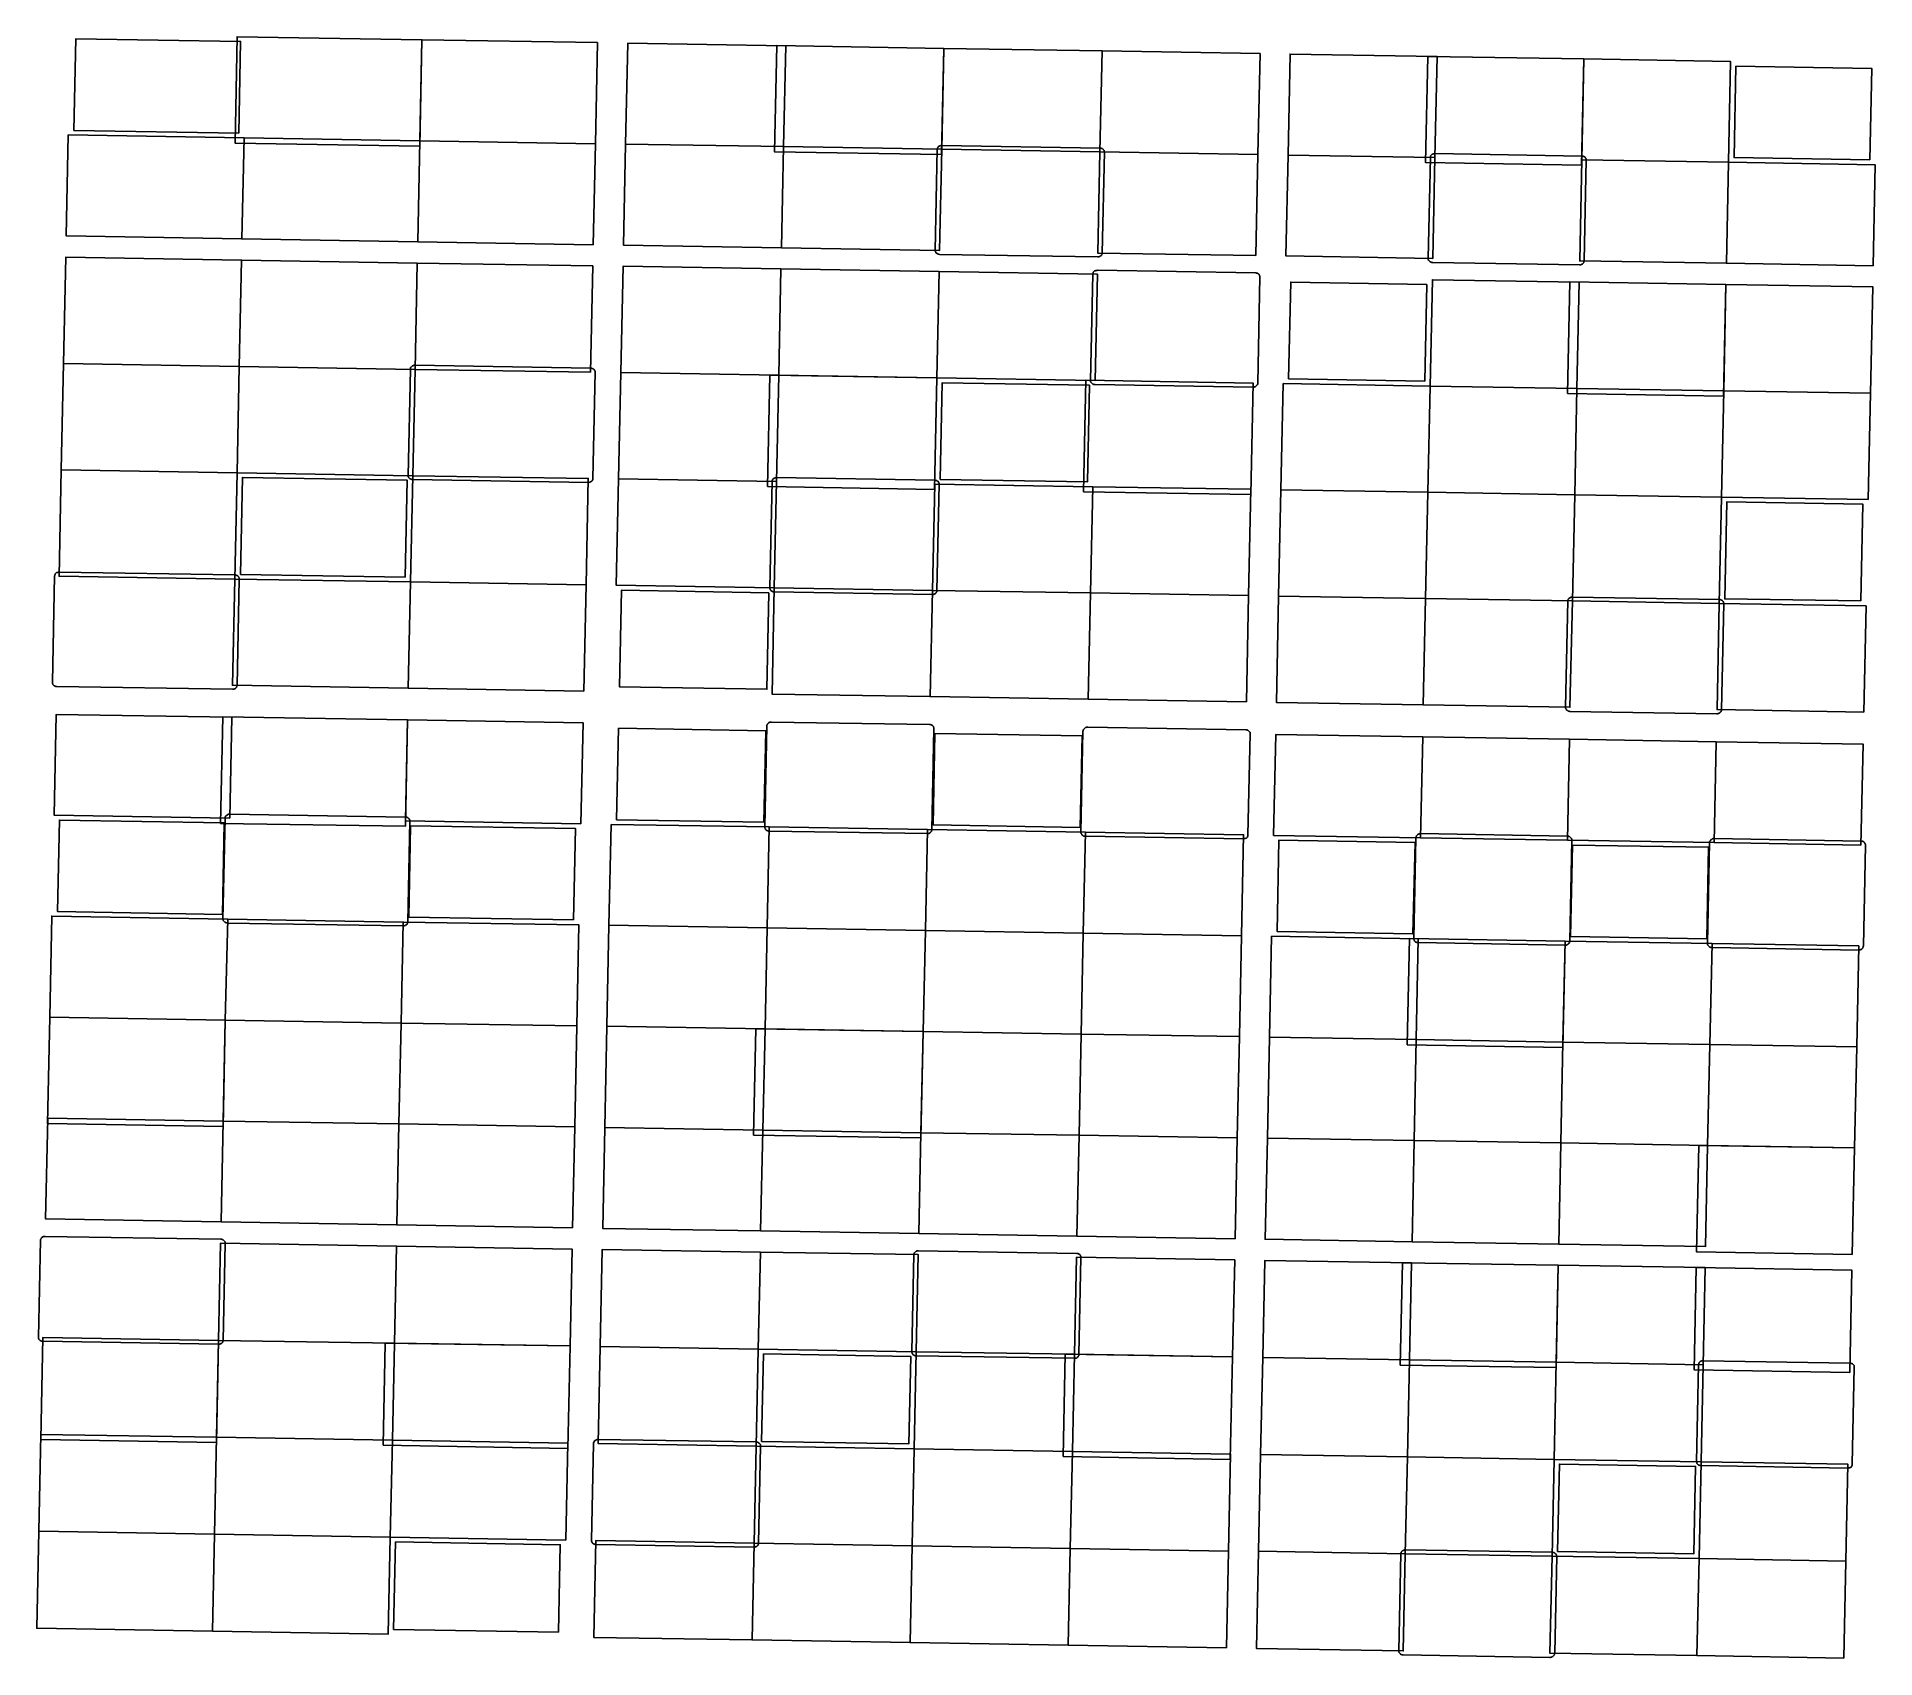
# Model space of a CAD drawing. Header units: metres. Extents: x 77.22961 to 77.23584, y 28.61161 to 28.61712.
import ezdxf

# ---------------------------------------------------------------- set-up
doc = ezdxf.new("R2010")
doc.units = ezdxf.units.M

msp = doc.modelspace()

# ---------------------------------------------------------------- linework, layer by layer
at = {"layer": 'CADASTRAL_PARCEL'}
for points in [[(77.230291, 28.61679), (77.229731, 28.616799), (77.229738, 28.61711), (77.230297, 28.617101), (77.230291, 28.61679)], [(77.230905, 28.616746), (77.230278, 28.616756), (77.230285, 28.617117), (77.230912, 28.617107), (77.230905, 28.616746)], [(77.231501, 28.616754), (77.230905, 28.616764), (77.230912, 28.617107), (77.231508, 28.617097), (77.231501, 28.616754)], [(77.23214, 28.616744), (77.231603, 28.616752), (77.231611, 28.617095), (77.232147, 28.617086), (77.23214, 28.616744)], [(77.232676, 28.616717), (77.232109, 28.616726), (77.232117, 28.617087), (77.232684, 28.617077), (77.232676, 28.616717)], [(77.233213, 28.616726), (77.232677, 28.616735), (77.232684, 28.617077), (77.233221, 28.617069), (77.233213, 28.616726)], [(77.23375, 28.616717), (77.233213, 28.616726), (77.233221, 28.617069), (77.233757, 28.61706), (77.23375, 28.616717)], [(77.23435, 28.616707), (77.233852, 28.616715), (77.233859, 28.617058), (77.234358, 28.61705), (77.23435, 28.616707)], [(77.234848, 28.616681), (77.234319, 28.61669), (77.234327, 28.61705), (77.234856, 28.617042), (77.234848, 28.616681)], [(77.235347, 28.616691), (77.234849, 28.616699), (77.234856, 28.617042), (77.235354, 28.617033), (77.235347, 28.616691)], [(77.235827, 28.616699), (77.235366, 28.616707), (77.235372, 28.617017), (77.235834, 28.617009), (77.235827, 28.616699)], [(77.230309, 28.616774), (77.230301, 28.616431), (77.229705, 28.616441), (77.229712, 28.616784), (77.230309, 28.616774)], [(77.230309, 28.616774), (77.230905, 28.616764), (77.230898, 28.616421), (77.230301, 28.616431), (77.230309, 28.616774)], [(77.231494, 28.616411), (77.230898, 28.616421), (77.230905, 28.616764), (77.231501, 28.616754), (77.231494, 28.616411)], [(77.23214, 28.616744), (77.232133, 28.616401), (77.231596, 28.61641), (77.231603, 28.616752), (77.23214, 28.616744)], [(77.23214, 28.616744), (77.232677, 28.616735), (77.232669, 28.616392), (77.232133, 28.616401), (77.23214, 28.616744)], [(77.232661, 28.616735), (77.232661, 28.616736), (77.232662, 28.616738), (77.232662, 28.616739), (77.232663, 28.61674), (77.232663, 28.616741), (77.232664, 28.616742), (77.232665, 28.616744), (77.232666, 28.616744), (77.232667, 28.616745), (77.232668, 28.616746), (77.23267, 28.616747), (77.232671, 28.616747), (77.232673, 28.616748), (77.232674, 28.616748), (77.232675, 28.616748), (77.232677, 28.616748), (77.233214, 28.616739), (77.233215, 28.616739), (77.233217, 28.616739), (77.233218, 28.616739), (77.233219, 28.616738), (77.233221, 28.616738), (77.233222, 28.616737), (77.233223, 28.616736), (77.233224, 28.616735), (77.233225, 28.616734), (77.233226, 28.616733), (77.233227, 28.616732), (77.233228, 28.616731), (77.233228, 28.61673), (77.233228, 28.616728), (77.233229, 28.616727), (77.233229, 28.616726), (77.233221, 28.616383), (77.233221, 28.616382), (77.233221, 28.61638), (77.233221, 28.616379), (77.23322, 28.616378), (77.233219, 28.616377), (77.233219, 28.616375), (77.233218, 28.616374), (77.233217, 28.616373), (77.233216, 28.616373), (77.233214, 28.616372), (77.233213, 28.616371), (77.233212, 28.616371), (77.23321, 28.61637), (77.233209, 28.61637), (77.233207, 28.61637), (77.233206, 28.61637), (77.232669, 28.616378), (77.232668, 28.616379), (77.232666, 28.616379), (77.232665, 28.616379), (77.232663, 28.61638), (77.232662, 28.61638), (77.232661, 28.616381), (77.232659, 28.616382), (77.232658, 28.616383), (77.232657, 28.616384), (77.232657, 28.616385), (77.232656, 28.616386), (77.232655, 28.616387), (77.232655, 28.616388), (77.232654, 28.61639), (77.232654, 28.616391), (77.232654, 28.616392), (77.232661, 28.616735)], [(77.233743, 28.616374), (77.233206, 28.616383), (77.233213, 28.616726), (77.23375, 28.616717), (77.233743, 28.616374)], [(77.23435, 28.616707), (77.234343, 28.616364), (77.233845, 28.616373), (77.233852, 28.616715), (77.23435, 28.616707)], [(77.234335, 28.616707), (77.234335, 28.616709), (77.234335, 28.61671), (77.234336, 28.616711), (77.234336, 28.616713), (77.234337, 28.616714), (77.234338, 28.616715), (77.234339, 28.616716), (77.23434, 28.616717), (77.234341, 28.616718), (77.234342, 28.616719), (77.234343, 28.616719), (77.234345, 28.61672), (77.234346, 28.61672), (77.234348, 28.61672), (77.234349, 28.616721), (77.234351, 28.616721), (77.234849, 28.616712), (77.234851, 28.616712), (77.234852, 28.616712), (77.234854, 28.616712), (77.234855, 28.616711), (77.234856, 28.616711), (77.234858, 28.61671), (77.234859, 28.616709), (77.23486, 28.616708), (77.234861, 28.616707), (77.234862, 28.616706), (77.234862, 28.616705), (77.234863, 28.616704), (77.234864, 28.616703), (77.234864, 28.616701), (77.234864, 28.6167), (77.234864, 28.616699), (77.234857, 28.616356), (77.234857, 28.616355), (77.234856, 28.616353), (77.234856, 28.616352), (77.234856, 28.616351), (77.234855, 28.61635), (77.234854, 28.616348), (77.234853, 28.616347), (77.234852, 28.616346), (77.234851, 28.616346), (77.23485, 28.616345), (77.234848, 28.616344), (77.234847, 28.616344), (77.234846, 28.616343), (77.234844, 28.616343), (77.234843, 28.616343), (77.234841, 28.616343), (77.234343, 28.616351), (77.234341, 28.616351), (77.23434, 28.616351), (77.234338, 28.616352), (77.234337, 28.616352), (77.234336, 28.616353), (77.234334, 28.616353), (77.234333, 28.616354), (77.234332, 28.616355), (77.234331, 28.616356), (77.23433, 28.616357), (77.23433, 28.616358), (77.234329, 28.616359), (77.234328, 28.616361), (77.234328, 28.616362), (77.234328, 28.616363), (77.234328, 28.616365), (77.234335, 28.616707)], [(77.234849, 28.616699), (77.235347, 28.616691), (77.23534, 28.616348), (77.234842, 28.616356), (77.234849, 28.616699)], [(77.235838, 28.61634), (77.23534, 28.616348), (77.235347, 28.616691), (77.235845, 28.616682), (77.235838, 28.61634)], [(77.230292, 28.615998), (77.229696, 28.616008), (77.229704, 28.616369), (77.2303, 28.616359), (77.230292, 28.615998)], [(77.230889, 28.615988), (77.230292, 28.615998), (77.2303, 28.616359), (77.230896, 28.616349), (77.230889, 28.615988)], [(77.231485, 28.615978), (77.230889, 28.615988), (77.230896, 28.616349), (77.231492, 28.616339), (77.231485, 28.615978)], [(77.232124, 28.615968), (77.231587, 28.615977), (77.231595, 28.616338), (77.232131, 28.616329), (77.232124, 28.615968)], [(77.23266, 28.615959), (77.232124, 28.615968), (77.232131, 28.616329), (77.232668, 28.61632), (77.23266, 28.615959)], [(77.233197, 28.61595), (77.23266, 28.615959), (77.232668, 28.61632), (77.233205, 28.616311), (77.233197, 28.61595)], [(77.233749, 28.615941), (77.233749, 28.61594), (77.233749, 28.615938), (77.233748, 28.615937), (77.233748, 28.615936), (77.233747, 28.615935), (77.233746, 28.615934), (77.233745, 28.615933), (77.233744, 28.615932), (77.233743, 28.615931), (77.233742, 28.61593), (77.233741, 28.615929), (77.233739, 28.615929), (77.233738, 28.615928), (77.233736, 28.615928), (77.233735, 28.615928), (77.233733, 28.615928), (77.233197, 28.615937), (77.233195, 28.615937), (77.233194, 28.615937), (77.233192, 28.615937), (77.233191, 28.615938), (77.233189, 28.615938), (77.233188, 28.615939), (77.233187, 28.61594), (77.233186, 28.615941), (77.233185, 28.615942), (77.233184, 28.615943), (77.233183, 28.615944), (77.233183, 28.615945), (77.233182, 28.615947), (77.233182, 28.615948), (77.233182, 28.615949), (77.233182, 28.61595), (77.233189, 28.616311), (77.233189, 28.616313), (77.23319, 28.616314), (77.23319, 28.616315), (77.23319, 28.616316), (77.233191, 28.616318), (77.233192, 28.616319), (77.233193, 28.61632), (77.233194, 28.616321), (77.233195, 28.616322), (77.233196, 28.616322), (77.233198, 28.616323), (77.233199, 28.616324), (77.2332, 28.616324), (77.233202, 28.616324), (77.233203, 28.616324), (77.233205, 28.616325), (77.233741, 28.616316), (77.233743, 28.616316), (77.233744, 28.616315), (77.233746, 28.616315), (77.233747, 28.616315), (77.233749, 28.616314), (77.23375, 28.616313), (77.233751, 28.616312), (77.233752, 28.616312), (77.233753, 28.616311), (77.233754, 28.616309), (77.233755, 28.616308), (77.233755, 28.616307), (77.233756, 28.616306), (77.233756, 28.616305), (77.233756, 28.616303), (77.233756, 28.616302), (77.233749, 28.615941)], [(77.234316, 28.615948), (77.233854, 28.615956), (77.233861, 28.616284), (77.234323, 28.616276), (77.234316, 28.615948)], [(77.234832, 28.615923), (77.234334, 28.615931), (77.234342, 28.616292), (77.23484, 28.616284), (77.234832, 28.615923)], [(77.234801, 28.615906), (77.234809, 28.616285), (77.235338, 28.616276), (77.23533, 28.615897), (77.234801, 28.615906)], [(77.235829, 28.615907), (77.235331, 28.615915), (77.235338, 28.616276), (77.235837, 28.616268), (77.235829, 28.615907)], [(77.230292, 28.615998), (77.230285, 28.615637), (77.229688, 28.615647), (77.229696, 28.616008), (77.230292, 28.615998)], [(77.230285, 28.615637), (77.230292, 28.615998), (77.230889, 28.615988), (77.230881, 28.615627), (77.230285, 28.615637)], [(77.231492, 28.615617), (77.231492, 28.615616), (77.231492, 28.615615), (77.231492, 28.615613), (77.231491, 28.615612), (77.231491, 28.615611), (77.23149, 28.61561), (77.231489, 28.615609), (77.231488, 28.615608), (77.231487, 28.615607), (77.231485, 28.615606), (77.231484, 28.615606), (77.231483, 28.615605), (77.231481, 28.615605), (77.23148, 28.615604), (77.231478, 28.615604), (77.231477, 28.615604), (77.230881, 28.615614), (77.230879, 28.615614), (77.230878, 28.615614), (77.230876, 28.615615), (77.230875, 28.615615), (77.230873, 28.615616), (77.230872, 28.615616), (77.230871, 28.615617), (77.23087, 28.615618), (77.230869, 28.615619), (77.230868, 28.61562), (77.230867, 28.615621), (77.230867, 28.615622), (77.230866, 28.615624), (77.230866, 28.615625), (77.230866, 28.615626), (77.230866, 28.615628), (77.230873, 28.615988), (77.230873, 28.61599), (77.230874, 28.615991), (77.230874, 28.615992), (77.230874, 28.615994), (77.230875, 28.615995), (77.230876, 28.615996), (77.230877, 28.615997), (77.230878, 28.615998), (77.230879, 28.615999), (77.23088, 28.616), (77.230882, 28.616), (77.230883, 28.616001), (77.230884, 28.616001), (77.230886, 28.616002), (77.230887, 28.616002), (77.230889, 28.616002), (77.231485, 28.615992), (77.231487, 28.615992), (77.231488, 28.615992), (77.23149, 28.615991), (77.231491, 28.615991), (77.231492, 28.61599), (77.231494, 28.61599), (77.231495, 28.615989), (77.231496, 28.615988), (77.231497, 28.615987), (77.231498, 28.615986), (77.231498, 28.615985), (77.231499, 28.615983), (77.2315, 28.615982), (77.2315, 28.615981), (77.2315, 28.615979), (77.2315, 28.615978), (77.231492, 28.615617)], [(77.232124, 28.615968), (77.232116, 28.615607), (77.231579, 28.615616), (77.231587, 28.615977), (77.232124, 28.615968)], [(77.232085, 28.61559), (77.232093, 28.615968), (77.23266, 28.615959), (77.232652, 28.61558), (77.232085, 28.61559)], [(77.232671, 28.615614), (77.232678, 28.615942), (77.233178, 28.615934), (77.233171, 28.615606), (77.232671, 28.615614)], [(77.233158, 28.615572), (77.233166, 28.615951), (77.233734, 28.615941), (77.233726, 28.615563), (77.233158, 28.615572)], [(77.234334, 28.615931), (77.234326, 28.615571), (77.233828, 28.615579), (77.233836, 28.61594), (77.234334, 28.615931)], [(77.234326, 28.615571), (77.234334, 28.615931), (77.234832, 28.615923), (77.234825, 28.615562), (77.234326, 28.615571)], [(77.234825, 28.615562), (77.234832, 28.615923), (77.235331, 28.615915), (77.235323, 28.615554), (77.234825, 28.615562)], [(77.235821, 28.615546), (77.235323, 28.615554), (77.235331, 28.615915), (77.235829, 28.615907), (77.235821, 28.615546)], [(77.230285, 28.615637), (77.230277, 28.615276), (77.229681, 28.615286), (77.229688, 28.615647), (77.230285, 28.615637)], [(77.230296, 28.615292), (77.230303, 28.615621), (77.230862, 28.615612), (77.230855, 28.615283), (77.230296, 28.615292)], [(77.23147, 28.615257), (77.230873, 28.615267), (77.230881, 28.615627), (77.231477, 28.615618), (77.23147, 28.615257)], [(77.232116, 28.615607), (77.232108, 28.615246), (77.231572, 28.615255), (77.231579, 28.615616), (77.232116, 28.615607)], [(77.232108, 28.615233), (77.232107, 28.615233), (77.232105, 28.615233), (77.232104, 28.615233), (77.232102, 28.615234), (77.232101, 28.615234), (77.2321, 28.615235), (77.232098, 28.615236), (77.232097, 28.615237), (77.232096, 28.615238), (77.232095, 28.615239), (77.232095, 28.61524), (77.232094, 28.615241), (77.232094, 28.615243), (77.232093, 28.615244), (77.232093, 28.615245), (77.232093, 28.615247), (77.232101, 28.615607), (77.232101, 28.615609), (77.232101, 28.61561), (77.232101, 28.615611), (77.232102, 28.615613), (77.232103, 28.615614), (77.232103, 28.615615), (77.232104, 28.615616), (77.232105, 28.615617), (77.232106, 28.615618), (77.232108, 28.615618), (77.232109, 28.615619), (77.23211, 28.61562), (77.232112, 28.61562), (77.232113, 28.61562), (77.232115, 28.615621), (77.232116, 28.615621), (77.232653, 28.615612), (77.232654, 28.615612), (77.232656, 28.615611), (77.232657, 28.615611), (77.232659, 28.615611), (77.23266, 28.61561), (77.232661, 28.615609), (77.232663, 28.615609), (77.232664, 28.615608), (77.232665, 28.615607), (77.232666, 28.615606), (77.232666, 28.615604), (77.232667, 28.615603), (77.232667, 28.615602), (77.232668, 28.615601), (77.232668, 28.615599), (77.232668, 28.615598), (77.23266, 28.615237), (77.23266, 28.615236), (77.23266, 28.615235), (77.23266, 28.615233), (77.232659, 28.615232), (77.232658, 28.615231), (77.232658, 28.61523), (77.232657, 28.615229), (77.232656, 28.615228), (77.232655, 28.615227), (77.232653, 28.615226), (77.232652, 28.615225), (77.232651, 28.615225), (77.232649, 28.615224), (77.232648, 28.615224), (77.232646, 28.615224), (77.232645, 28.615224), (77.232108, 28.615233)], [(77.232645, 28.615237), (77.232653, 28.615598), (77.233189, 28.615589), (77.233182, 28.615229), (77.232645, 28.615237)], [(77.233718, 28.61522), (77.233182, 28.615229), (77.233189, 28.615589), (77.233726, 28.615581), (77.233718, 28.61522)], [(77.234326, 28.615571), (77.234319, 28.61521), (77.23382, 28.615218), (77.233828, 28.615579), (77.234326, 28.615571)], [(77.234319, 28.61521), (77.234326, 28.615571), (77.234825, 28.615562), (77.234817, 28.615202), (77.234319, 28.61521)], [(77.234817, 28.615202), (77.234825, 28.615562), (77.235323, 28.615554), (77.235315, 28.615193), (77.234817, 28.615202)], [(77.235796, 28.615202), (77.235334, 28.615209), (77.235341, 28.615538), (77.235803, 28.61553), (77.235796, 28.615202)], [(77.230277, 28.61529), (77.230279, 28.61529), (77.23028, 28.61529), (77.230282, 28.615289), (77.230283, 28.615289), (77.230284, 28.615288), (77.230286, 28.615288), (77.230287, 28.615287), (77.230288, 28.615286), (77.230289, 28.615285), (77.23029, 28.615284), (77.230291, 28.615283), (77.230291, 28.615281), (77.230292, 28.61528), (77.230292, 28.615279), (77.230292, 28.615278), (77.230292, 28.615276), (77.230285, 28.614915), (77.230285, 28.614914), (77.230284, 28.614913), (77.230284, 28.614912), (77.230283, 28.61491), (77.230283, 28.614909), (77.230282, 28.614908), (77.230281, 28.614907), (77.23028, 28.614906), (77.230279, 28.614905), (77.230278, 28.614904), (77.230276, 28.614904), (77.230275, 28.614903), (77.230274, 28.614903), (77.230272, 28.614902), (77.230271, 28.614902), (77.230269, 28.614902), (77.229673, 28.614912), (77.229671, 28.614912), (77.22967, 28.614912), (77.229668, 28.614913), (77.229667, 28.614913), (77.229666, 28.614914), (77.229664, 28.614914), (77.229663, 28.614915), (77.229662, 28.614916), (77.229661, 28.614917), (77.22966, 28.614918), (77.229659, 28.614919), (77.229659, 28.614921), (77.229658, 28.614922), (77.229658, 28.614923), (77.229658, 28.614924), (77.229658, 28.614926), (77.229665, 28.615287), (77.229666, 28.615288), (77.229666, 28.615289), (77.229666, 28.61529), (77.229667, 28.615292), (77.229667, 28.615293), (77.229668, 28.615294), (77.229669, 28.615295), (77.22967, 28.615296), (77.229671, 28.615297), (77.229672, 28.615298), (77.229674, 28.615298), (77.229675, 28.615299), (77.229677, 28.615299), (77.229678, 28.6153), (77.22968, 28.6153), (77.229681, 28.6153), (77.230277, 28.61529)], [(77.230277, 28.615276), (77.230873, 28.615267), (77.230866, 28.614906), (77.230269, 28.614916), (77.230277, 28.615276)], [(77.231462, 28.614896), (77.230866, 28.614906), (77.230873, 28.615267), (77.23147, 28.615257), (77.231462, 28.614896)], [(77.23209, 28.61523), (77.232083, 28.614902), (77.231583, 28.61491), (77.23159, 28.615239), (77.23209, 28.61523)], [(77.232108, 28.615246), (77.232645, 28.615237), (77.232637, 28.614877), (77.232101, 28.614886), (77.232108, 28.615246)], [(77.232645, 28.615237), (77.233182, 28.615229), (77.233174, 28.614868), (77.232637, 28.614877), (77.232645, 28.615237)], [(77.233711, 28.614859), (77.233174, 28.614868), (77.233182, 28.615229), (77.233718, 28.61522), (77.233711, 28.614859)], [(77.234319, 28.61521), (77.234311, 28.614849), (77.233813, 28.614857), (77.23382, 28.615218), (77.234319, 28.61521)], [(77.234319, 28.61521), (77.234817, 28.615202), (77.234809, 28.614841), (77.234311, 28.614849), (77.234319, 28.61521)], [(77.234802, 28.615202), (77.234802, 28.615203), (77.234802, 28.615205), (77.234802, 28.615206), (77.234803, 28.615207), (77.234804, 28.615208), (77.234804, 28.615209), (77.234805, 28.61521), (77.234806, 28.615211), (77.234808, 28.615212), (77.234809, 28.615213), (77.23481, 28.615214), (77.234811, 28.615214), (77.234813, 28.615215), (77.234814, 28.615215), (77.234816, 28.615215), (77.234817, 28.615215), (77.235316, 28.615207), (77.235317, 28.615207), (77.235319, 28.615207), (77.23532, 28.615206), (77.235321, 28.615206), (77.235323, 28.615205), (77.235324, 28.615205), (77.235325, 28.615204), (77.235326, 28.615203), (77.235327, 28.615202), (77.235328, 28.615201), (77.235329, 28.6152), (77.23533, 28.615198), (77.23533, 28.615197), (77.23533, 28.615196), (77.235331, 28.615195), (77.235331, 28.615193), (77.235323, 28.614832), (77.235323, 28.614831), (77.235323, 28.61483), (77.235322, 28.614828), (77.235322, 28.614827), (77.235321, 28.614826), (77.23532, 28.614825), (77.235319, 28.614824), (77.235318, 28.614823), (77.235317, 28.614822), (77.235316, 28.614821), (77.235315, 28.614821), (77.235313, 28.61482), (77.235312, 28.61482), (77.23531, 28.614819), (77.235309, 28.614819), (77.235307, 28.614819), (77.234809, 28.614827), (77.234808, 28.614827), (77.234806, 28.614828), (77.234805, 28.614828), (77.234803, 28.614828), (77.234802, 28.614829), (77.234801, 28.61483), (77.234799, 28.614831), (77.234798, 28.614831), (77.234797, 28.614832), (77.234797, 28.614834), (77.234796, 28.614835), (77.234795, 28.614836), (77.234795, 28.614837), (77.234794, 28.614838), (77.234794, 28.61484), (77.234794, 28.614841), (77.234802, 28.615202)], [(77.235806, 28.614824), (77.235308, 28.614833), (77.235315, 28.615193), (77.235814, 28.615185), (77.235806, 28.614824)], [(77.23026, 28.614465), (77.229664, 28.614475), (77.229671, 28.614817), (77.230267, 28.614807), (77.23026, 28.614465)], [(77.230229, 28.614447), (77.230236, 28.614808), (77.230863, 28.614798), (77.230856, 28.614437), (77.230229, 28.614447)], [(77.231452, 28.614445), (77.230856, 28.614455), (77.230863, 28.614798), (77.23146, 28.614788), (77.231452, 28.614445)], [(77.232073, 28.614451), (77.231573, 28.614459), (77.23158, 28.61477), (77.23208, 28.614761), (77.232073, 28.614451)], [(77.232643, 28.614425), (77.232643, 28.614424), (77.232643, 28.614423), (77.232642, 28.614422), (77.232642, 28.61442), (77.232641, 28.614419), (77.23264, 28.614418), (77.232639, 28.614417), (77.232638, 28.614416), (77.232637, 28.614415), (77.232636, 28.614414), (77.232635, 28.614414), (77.232633, 28.614413), (77.232632, 28.614413), (77.232631, 28.614412), (77.232629, 28.614412), (77.232628, 28.614412), (77.232091, 28.614421), (77.232089, 28.614421), (77.232088, 28.614421), (77.232086, 28.614422), (77.232085, 28.614422), (77.232084, 28.614423), (77.232082, 28.614423), (77.232081, 28.614424), (77.23208, 28.614425), (77.232079, 28.614426), (77.232078, 28.614427), (77.232078, 28.614428), (77.232077, 28.61443), (77.232076, 28.614431), (77.232076, 28.614432), (77.232076, 28.614433), (77.232076, 28.614435), (77.232083, 28.614778), (77.232083, 28.614779), (77.232083, 28.61478), (77.232084, 28.614781), (77.232084, 28.614783), (77.232085, 28.614784), (77.232086, 28.614785), (77.232087, 28.614786), (77.232088, 28.614787), (77.232089, 28.614788), (77.23209, 28.614789), (77.232091, 28.614789), (77.232093, 28.61479), (77.232094, 28.61479), (77.232096, 28.614791), (77.232097, 28.614791), (77.232099, 28.614791), (77.232635, 28.614782), (77.232637, 28.614782), (77.232638, 28.614782), (77.23264, 28.614781), (77.232641, 28.614781), (77.232643, 28.61478), (77.232644, 28.61478), (77.232645, 28.614779), (77.232646, 28.614778), (77.232647, 28.614777), (77.232648, 28.614776), (77.232649, 28.614775), (77.232649, 28.614773), (77.23265, 28.614772), (77.23265, 28.614771), (77.23265, 28.61477), (77.23265, 28.614768), (77.232643, 28.614425)], [(77.233716, 28.614408), (77.233716, 28.614406), (77.233716, 28.614405), (77.233716, 28.614404), (77.233715, 28.614403), (77.233714, 28.614401), (77.233714, 28.6144), (77.233713, 28.614399), (77.233712, 28.614398), (77.233711, 28.614397), (77.233709, 28.614397), (77.233708, 28.614396), (77.233707, 28.614395), (77.233705, 28.614395), (77.233704, 28.614395), (77.233702, 28.614395), (77.233701, 28.614394), (77.233164, 28.614403), (77.233163, 28.614403), (77.233161, 28.614404), (77.23316, 28.614404), (77.233158, 28.614404), (77.233157, 28.614405), (77.233156, 28.614406), (77.233154, 28.614407), (77.233153, 28.614407), (77.233152, 28.614408), (77.233152, 28.61441), (77.233151, 28.614411), (77.23315, 28.614412), (77.23315, 28.614413), (77.233149, 28.614414), (77.233149, 28.614416), (77.233149, 28.614417), (77.233156, 28.61476), (77.233156, 28.614761), (77.233157, 28.614762), (77.233157, 28.614764), (77.233158, 28.614765), (77.233158, 28.614766), (77.233159, 28.614767), (77.23316, 28.614768), (77.233161, 28.614769), (77.233162, 28.61477), (77.233163, 28.614771), (77.233165, 28.614772), (77.233166, 28.614772), (77.233168, 28.614773), (77.233169, 28.614773), (77.23317, 28.614773), (77.233172, 28.614773), (77.233709, 28.614764), (77.23371, 28.614764), (77.233712, 28.614764), (77.233713, 28.614764), (77.233714, 28.614763), (77.233716, 28.614763), (77.233717, 28.614762), (77.233718, 28.614761), (77.233719, 28.61476), (77.23372, 28.614759), (77.233721, 28.614758), (77.233722, 28.614757), (77.233723, 28.614756), (77.233723, 28.614754), (77.233723, 28.614753), (77.233724, 28.614752), (77.233724, 28.614751), (77.233716, 28.614408)], [(77.233146, 28.614433), (77.232647, 28.614442), (77.232653, 28.614752), (77.233153, 28.614744), (77.233146, 28.614433)], [(77.234302, 28.614398), (77.233803, 28.614406), (77.233811, 28.614749), (77.234309, 28.614741), (77.234302, 28.614398)], [(77.2348, 28.61439), (77.234302, 28.614398), (77.234309, 28.614741), (77.234807, 28.614733), (77.2348, 28.61439)], [(77.235298, 28.614382), (77.2348, 28.61439), (77.234807, 28.614733), (77.235305, 28.614724), (77.235298, 28.614382)], [(77.235796, 28.614373), (77.235298, 28.614382), (77.235305, 28.614724), (77.235804, 28.614716), (77.235796, 28.614373)], [(77.230241, 28.614449), (77.230235, 28.614138), (77.229675, 28.614148), (77.229682, 28.614458), (77.230241, 28.614449)], [(77.230252, 28.614108), (77.230251, 28.614109), (77.230249, 28.614109), (77.230248, 28.614109), (77.230246, 28.61411), (77.230245, 28.61411), (77.230244, 28.614111), (77.230243, 28.614112), (77.230242, 28.614113), (77.230241, 28.614114), (77.23024, 28.614115), (77.230239, 28.614116), (77.230238, 28.614117), (77.230238, 28.614118), (77.230238, 28.61412), (77.230237, 28.614121), (77.230237, 28.614122), (77.230245, 28.614465), (77.230245, 28.614466), (77.230245, 28.614468), (77.230245, 28.614469), (77.230246, 28.61447), (77.230246, 28.614471), (77.230247, 28.614472), (77.230248, 28.614473), (77.230249, 28.614474), (77.23025, 28.614475), (77.230252, 28.614476), (77.230253, 28.614477), (77.230254, 28.614477), (77.230256, 28.614478), (77.230257, 28.614478), (77.230259, 28.614478), (77.23026, 28.614478), (77.230856, 28.614468), (77.230858, 28.614468), (77.230859, 28.614468), (77.230861, 28.614468), (77.230862, 28.614467), (77.230864, 28.614467), (77.230865, 28.614466), (77.230866, 28.614465), (77.230867, 28.614464), (77.230868, 28.614463), (77.230869, 28.614462), (77.23087, 28.614461), (77.23087, 28.61446), (77.230871, 28.614459), (77.230871, 28.614457), (77.230871, 28.614456), (77.230871, 28.614455), (77.230864, 28.614112), (77.230864, 28.614111), (77.230864, 28.614109), (77.230863, 28.614108), (77.230863, 28.614107), (77.230862, 28.614106), (77.230861, 28.614104), (77.230861, 28.614103), (77.230859, 28.614102), (77.230858, 28.614102), (77.230857, 28.614101), (77.230856, 28.6141), (77.230854, 28.6141), (77.230853, 28.614099), (77.230852, 28.614099), (77.23085, 28.614099), (77.230849, 28.614099), (77.230252, 28.614108)], [(77.231427, 28.614119), (77.230868, 28.614128), (77.230874, 28.614438), (77.231434, 28.614429), (77.231427, 28.614119)], [(77.232091, 28.614435), (77.232084, 28.614092), (77.231547, 28.614101), (77.231555, 28.614443), (77.232091, 28.614435)], [(77.232084, 28.614092), (77.232091, 28.614435), (77.232628, 28.614426), (77.232621, 28.614083), (77.232084, 28.614092)], [(77.232621, 28.614083), (77.232628, 28.614426), (77.233164, 28.614417), (77.233157, 28.614074), (77.232621, 28.614083)], [(77.233694, 28.614065), (77.233157, 28.614074), (77.233164, 28.614417), (77.233701, 28.614408), (77.233694, 28.614065)], [(77.234294, 28.614042), (77.234293, 28.614042), (77.234291, 28.614042), (77.23429, 28.614042), (77.234288, 28.614043), (77.234287, 28.614044), (77.234286, 28.614044), (77.234284, 28.614045), (77.234283, 28.614046), (77.234282, 28.614047), (77.234281, 28.614048), (77.234281, 28.614049), (77.23428, 28.61405), (77.23428, 28.614052), (77.234279, 28.614053), (77.234279, 28.614054), (77.234279, 28.614056), (77.234286, 28.614398), (77.234286, 28.6144), (77.234287, 28.614401), (77.234287, 28.614402), (77.234288, 28.614404), (77.234288, 28.614405), (77.234289, 28.614406), (77.23429, 28.614407), (77.234291, 28.614408), (77.234292, 28.614409), (77.234293, 28.61441), (77.234295, 28.61441), (77.234296, 28.614411), (77.234297, 28.614411), (77.234299, 28.614411), (77.2343, 28.614412), (77.234302, 28.614412), (77.2348, 28.614403), (77.234802, 28.614403), (77.234803, 28.614403), (77.234805, 28.614403), (77.234806, 28.614402), (77.234807, 28.614402), (77.234809, 28.614401), (77.23481, 28.6144), (77.234811, 28.614399), (77.234812, 28.614398), (77.234813, 28.614397), (77.234814, 28.614396), (77.234814, 28.614395), (77.234815, 28.614394), (77.234815, 28.614392), (77.234815, 28.614391), (77.234815, 28.61439), (77.234808, 28.614047), (77.234808, 28.614046), (77.234808, 28.614044), (77.234807, 28.614043), (77.234807, 28.614042), (77.234806, 28.614041), (77.234805, 28.614039), (77.234804, 28.614038), (77.234803, 28.614037), (77.234802, 28.614037), (77.234801, 28.614036), (77.2348, 28.614035), (77.234798, 28.614035), (77.234797, 28.614034), (77.234795, 28.614034), (77.234794, 28.614034), (77.234792, 28.614034), (77.234294, 28.614042)], [(77.235805, 28.61403), (77.235804, 28.614029), (77.235804, 28.614028), (77.235804, 28.614027), (77.235803, 28.614025), (77.235803, 28.614024), (77.235802, 28.614023), (77.235801, 28.614022), (77.2358, 28.614021), (77.235799, 28.61402), (77.235797, 28.614019), (77.235796, 28.614019), (77.235795, 28.614018), (77.235793, 28.614018), (77.235792, 28.614017), (77.23579, 28.614017), (77.235789, 28.614017), (77.235291, 28.614025), (77.235289, 28.614025), (77.235288, 28.614026), (77.235286, 28.614026), (77.235285, 28.614027), (77.235283, 28.614027), (77.235282, 28.614028), (77.235281, 28.614029), (77.23528, 28.61403), (77.235279, 28.614031), (77.235278, 28.614032), (77.235277, 28.614033), (77.235277, 28.614034), (77.235276, 28.614035), (77.235276, 28.614037), (77.235276, 28.614038), (77.235276, 28.614039), (77.235283, 28.614382), (77.235283, 28.614383), (77.235283, 28.614385), (77.235284, 28.614386), (77.235284, 28.614387), (77.235285, 28.614388), (77.235286, 28.614389), (77.235286, 28.61439), (77.235288, 28.614391), (77.235289, 28.614392), (77.23529, 28.614393), (77.235291, 28.614394), (77.235293, 28.614394), (77.235294, 28.614395), (77.235295, 28.614395), (77.235297, 28.614395), (77.235298, 28.614395), (77.235797, 28.614387), (77.235798, 28.614387), (77.2358, 28.614387), (77.235801, 28.614386), (77.235803, 28.614386), (77.235804, 28.614385), (77.235805, 28.614385), (77.235806, 28.614384), (77.235808, 28.614383), (77.235808, 28.614382), (77.235809, 28.614381), (77.23581, 28.61438), (77.235811, 28.614378), (77.235811, 28.614377), (77.235812, 28.614376), (77.235812, 28.614375), (77.235812, 28.614373), (77.235805, 28.61403)], [(77.234283, 28.614382), (77.234276, 28.614072), (77.233815, 28.61408), (77.233821, 28.61439), (77.234283, 28.614382)], [(77.234811, 28.614063), (77.234818, 28.614373), (77.235279, 28.614366), (77.235273, 28.614055), (77.234811, 28.614063)], [(77.230253, 28.614122), (77.230245, 28.613779), (77.229649, 28.613789), (77.229656, 28.614132), (77.230253, 28.614122)], [(77.230245, 28.613779), (77.230253, 28.614122), (77.230849, 28.614112), (77.230842, 28.613769), (77.230245, 28.613779)], [(77.231438, 28.61376), (77.230842, 28.613769), (77.230849, 28.614112), (77.231445, 28.614102), (77.231438, 28.61376)], [(77.232084, 28.614092), (77.232077, 28.613749), (77.23154, 28.613758), (77.231547, 28.614101), (77.232084, 28.614092)], [(77.232077, 28.613749), (77.232084, 28.614092), (77.232621, 28.614083), (77.232613, 28.61374), (77.232077, 28.613749)], [(77.232613, 28.61374), (77.232621, 28.614083), (77.233157, 28.614074), (77.23315, 28.613731), (77.232613, 28.61374)], [(77.233687, 28.613723), (77.23315, 28.613731), (77.233157, 28.614074), (77.233694, 28.614065), (77.233687, 28.613723)], [(77.234294, 28.614055), (77.234287, 28.613713), (77.233789, 28.613721), (77.233796, 28.614064), (77.234294, 28.614055)], [(77.234256, 28.613695), (77.234264, 28.614056), (77.234793, 28.614047), (77.234785, 28.613686), (77.234256, 28.613695)], [(77.234785, 28.613704), (77.234793, 28.614047), (77.235291, 28.614039), (77.235284, 28.613696), (77.234785, 28.613704)], [(77.235782, 28.613688), (77.235284, 28.613696), (77.235291, 28.614039), (77.235789, 28.614031), (77.235782, 28.613688)], [(77.230245, 28.613779), (77.230238, 28.613418), (77.229641, 28.613428), (77.229649, 28.613789), (77.230245, 28.613779)], [(77.230238, 28.613436), (77.230245, 28.613779), (77.230842, 28.613769), (77.230834, 28.613427), (77.230238, 28.613436)], [(77.231431, 28.613417), (77.230834, 28.613427), (77.230842, 28.613769), (77.231438, 28.61376), (77.231431, 28.613417)], [(77.232077, 28.613749), (77.232069, 28.613406), (77.231533, 28.613415), (77.23154, 28.613758), (77.232077, 28.613749)], [(77.232038, 28.613389), (77.232046, 28.61375), (77.232613, 28.61374), (77.232606, 28.613379), (77.232038, 28.613389)], [(77.232606, 28.613397), (77.232613, 28.61374), (77.23315, 28.613731), (77.233143, 28.613389), (77.232606, 28.613397)], [(77.233679, 28.61338), (77.233143, 28.613389), (77.23315, 28.613731), (77.233687, 28.613723), (77.233679, 28.61338)], [(77.234287, 28.613713), (77.23428, 28.61337), (77.233782, 28.613378), (77.233789, 28.613721), (77.234287, 28.613713)], [(77.23428, 28.61337), (77.234287, 28.613713), (77.234785, 28.613704), (77.234778, 28.613362), (77.23428, 28.61337)], [(77.234778, 28.613362), (77.234785, 28.613704), (77.235284, 28.613696), (77.235276, 28.613353), (77.234778, 28.613362)], [(77.235775, 28.613345), (77.235276, 28.613353), (77.235284, 28.613696), (77.235782, 28.613688), (77.235775, 28.613345)], [(77.230238, 28.613436), (77.230231, 28.613094), (77.229635, 28.613104), (77.229642, 28.613446), (77.230238, 28.613436)], [(77.230238, 28.613436), (77.230834, 28.613427), (77.230827, 28.613084), (77.230231, 28.613094), (77.230238, 28.613436)], [(77.231423, 28.613074), (77.230827, 28.613084), (77.230834, 28.613427), (77.231431, 28.613417), (77.231423, 28.613074)], [(77.232069, 28.613406), (77.232062, 28.613064), (77.231526, 28.613072), (77.231533, 28.613415), (77.232069, 28.613406)], [(77.232069, 28.613406), (77.232606, 28.613397), (77.232599, 28.613055), (77.232062, 28.613064), (77.232069, 28.613406)], [(77.232606, 28.613397), (77.233143, 28.613389), (77.233135, 28.613046), (77.232599, 28.613055), (77.232606, 28.613397)], [(77.233672, 28.613037), (77.233135, 28.613046), (77.233143, 28.613389), (77.233679, 28.61338), (77.233672, 28.613037)], [(77.23428, 28.61337), (77.234273, 28.613027), (77.233774, 28.613035), (77.233782, 28.613378), (77.23428, 28.61337)], [(77.23428, 28.61337), (77.234778, 28.613362), (77.234771, 28.613019), (77.234273, 28.613027), (77.23428, 28.61337)], [(77.234778, 28.613362), (77.235276, 28.613353), (77.235269, 28.613011), (77.234771, 28.613019), (77.234778, 28.613362)], [(77.235767, 28.612984), (77.235238, 28.612993), (77.235246, 28.613354), (77.235775, 28.613345), (77.235767, 28.612984)], [(77.230238, 28.612692), (77.230238, 28.612691), (77.230237, 28.612689), (77.230237, 28.612688), (77.230236, 28.612687), (77.230236, 28.612686), (77.230235, 28.612685), (77.230234, 28.612684), (77.230233, 28.612683), (77.230232, 28.612682), (77.230231, 28.612681), (77.230229, 28.61268), (77.230228, 28.61268), (77.230227, 28.612679), (77.230225, 28.612679), (77.230224, 28.612679), (77.230222, 28.612679), (77.229626, 28.612689), (77.229624, 28.612689), (77.229623, 28.612689), (77.229621, 28.612689), (77.22962, 28.61269), (77.229619, 28.61269), (77.229617, 28.612691), (77.229616, 28.612692), (77.229615, 28.612693), (77.229614, 28.612694), (77.229613, 28.612695), (77.229612, 28.612696), (77.229612, 28.612697), (77.229611, 28.612698), (77.229611, 28.6127), (77.229611, 28.612701), (77.229611, 28.612702), (77.229618, 28.613032), (77.229618, 28.613033), (77.229618, 28.613034), (77.229619, 28.613036), (77.229619, 28.613037), (77.22962, 28.613038), (77.229621, 28.613039), (77.229621, 28.61304), (77.229622, 28.613041), (77.229624, 28.613042), (77.229625, 28.613043), (77.229626, 28.613043), (77.229628, 28.613044), (77.229629, 28.613044), (77.22963, 28.613045), (77.229632, 28.613045), (77.229633, 28.613045), (77.23023, 28.613035), (77.230231, 28.613035), (77.230233, 28.613035), (77.230234, 28.613034), (77.230235, 28.613034), (77.230237, 28.613033), (77.230238, 28.613033), (77.230239, 28.613032), (77.23024, 28.613031), (77.230241, 28.61303), (77.230242, 28.613029), (77.230243, 28.613028), (77.230244, 28.613027), (77.230244, 28.613025), (77.230244, 28.613024), (77.230245, 28.613023), (77.230245, 28.613021), (77.230238, 28.612692)], [(77.230819, 28.612683), (77.230222, 28.612692), (77.230229, 28.613022), (77.230826, 28.613012), (77.230819, 28.612683)], [(77.231415, 28.612673), (77.230819, 28.612683), (77.230826, 28.613012), (77.231422, 28.613002), (77.231415, 28.612673)], [(77.232054, 28.612662), (77.231517, 28.612671), (77.231524, 28.613), (77.232061, 28.612991), (77.232054, 28.612662)], [(77.23259, 28.612653), (77.232054, 28.612662), (77.232061, 28.612991), (77.232597, 28.612983), (77.23259, 28.612653)], [(77.233142, 28.612644), (77.233142, 28.612643), (77.233142, 28.612642), (77.233142, 28.61264), (77.233141, 28.612639), (77.23314, 28.612638), (77.23314, 28.612637), (77.233139, 28.612636), (77.233138, 28.612635), (77.233136, 28.612634), (77.233135, 28.612633), (77.233134, 28.612632), (77.233133, 28.612632), (77.233131, 28.612631), (77.23313, 28.612631), (77.233128, 28.612631), (77.233127, 28.612631), (77.23259, 28.61264), (77.232589, 28.61264), (77.232587, 28.61264), (77.232586, 28.61264), (77.232584, 28.612641), (77.232583, 28.612642), (77.232582, 28.612642), (77.23258, 28.612643), (77.232579, 28.612644), (77.232578, 28.612645), (77.232577, 28.612646), (77.232577, 28.612647), (77.232576, 28.612648), (77.232576, 28.61265), (77.232575, 28.612651), (77.232575, 28.612652), (77.232575, 28.612654), (77.232582, 28.612983), (77.232582, 28.612984), (77.232582, 28.612985), (77.232583, 28.612987), (77.232583, 28.612988), (77.232584, 28.612989), (77.232585, 28.61299), (77.232586, 28.612991), (77.232587, 28.612992), (77.232588, 28.612993), (77.232589, 28.612994), (77.23259, 28.612995), (77.232592, 28.612995), (77.232593, 28.612996), (77.232595, 28.612996), (77.232596, 28.612996), (77.232598, 28.612996), (77.233134, 28.612987), (77.233136, 28.612987), (77.233137, 28.612987), (77.233139, 28.612987), (77.23314, 28.612986), (77.233141, 28.612986), (77.233143, 28.612985), (77.233144, 28.612984), (77.233145, 28.612983), (77.233146, 28.612982), (77.233147, 28.612981), (77.233148, 28.61298), (77.233148, 28.612979), (77.233149, 28.612977), (77.233149, 28.612976), (77.233149, 28.612975), (77.233149, 28.612973), (77.233142, 28.612644)], [(77.233664, 28.612636), (77.233127, 28.612645), (77.233134, 28.612974), (77.233671, 28.612965), (77.233664, 28.612636)], [(77.234264, 28.612626), (77.233766, 28.612634), (77.233773, 28.612963), (77.234271, 28.612955), (77.234264, 28.612626)], [(77.234233, 28.612608), (77.23424, 28.612955), (77.234769, 28.612947), (77.234762, 28.6126), (77.234233, 28.612608)], [(77.235261, 28.612609), (77.234762, 28.612618), (77.234769, 28.612947), (77.235268, 28.612939), (77.235261, 28.612609)], [(77.235759, 28.612583), (77.23523, 28.612592), (77.235237, 28.612939), (77.235766, 28.61293), (77.235759, 28.612583)], [(77.230222, 28.612692), (77.230215, 28.612345), (77.229619, 28.612355), (77.229626, 28.612702), (77.230222, 28.612692)], [(77.230215, 28.612363), (77.230222, 28.612692), (77.230819, 28.612683), (77.230812, 28.612353), (77.230215, 28.612363)], [(77.230781, 28.612336), (77.230788, 28.612683), (77.231415, 28.612673), (77.231408, 28.612325), (77.230781, 28.612336)], [(77.232054, 28.612662), (77.232047, 28.612333), (77.23151, 28.612342), (77.231517, 28.612671), (77.232054, 28.612662)], [(77.232583, 28.612324), (77.23259, 28.612653), (77.233127, 28.612645), (77.23312, 28.612315), (77.232583, 28.612324)], [(77.232065, 28.612349), (77.232072, 28.612646), (77.232572, 28.612637), (77.232565, 28.612341), (77.232065, 28.612349)], [(77.233089, 28.612298), (77.233096, 28.612645), (77.233664, 28.612636), (77.233656, 28.612288), (77.233089, 28.612298)], [(77.234264, 28.612626), (77.234257, 28.612297), (77.233759, 28.612305), (77.233766, 28.612634), (77.234264, 28.612626)], [(77.234257, 28.612297), (77.234264, 28.612626), (77.234762, 28.612618), (77.234755, 28.612288), (77.234257, 28.612297)], [(77.234755, 28.612288), (77.234762, 28.612618), (77.235261, 28.612609), (77.235254, 28.61228), (77.234755, 28.612288)], [(77.235767, 28.612272), (77.235767, 28.61227), (77.235767, 28.612269), (77.235767, 28.612268), (77.235766, 28.612266), (77.235765, 28.612265), (77.235765, 28.612264), (77.235764, 28.612263), (77.235763, 28.612262), (77.235761, 28.612261), (77.23576, 28.612261), (77.235759, 28.61226), (77.235758, 28.612259), (77.235756, 28.612259), (77.235755, 28.612259), (77.235753, 28.612258), (77.235752, 28.612258), (77.235253, 28.612267), (77.235252, 28.612267), (77.23525, 28.612267), (77.235249, 28.612267), (77.235248, 28.612268), (77.235246, 28.612268), (77.235245, 28.612269), (77.235244, 28.61227), (77.235243, 28.612271), (77.235242, 28.612272), (77.235241, 28.612273), (77.23524, 28.612274), (77.235239, 28.612275), (77.235239, 28.612276), (77.235239, 28.612278), (77.235238, 28.612279), (77.235238, 28.61228), (77.235245, 28.61261), (77.235245, 28.612611), (77.235246, 28.612612), (77.235246, 28.612614), (77.235247, 28.612615), (77.235247, 28.612616), (77.235248, 28.612617), (77.235249, 28.612618), (77.23525, 28.612619), (77.235251, 28.61262), (77.235252, 28.612621), (77.235254, 28.612621), (77.235255, 28.612622), (77.235256, 28.612622), (77.235258, 28.612623), (77.235259, 28.612623), (77.235261, 28.612623), (77.235759, 28.612615), (77.235761, 28.612615), (77.235762, 28.612614), (77.235764, 28.612614), (77.235765, 28.612614), (77.235766, 28.612613), (77.235768, 28.612612), (77.235769, 28.612611), (77.23577, 28.61261), (77.235771, 28.612609), (77.235772, 28.612608), (77.235773, 28.612607), (77.235773, 28.612606), (77.235774, 28.612605), (77.235774, 28.612604), (77.235774, 28.612602), (77.235774, 28.612601), (77.235767, 28.612272)], [(77.230215, 28.612363), (77.230208, 28.612034), (77.229612, 28.612044), (77.229619, 28.612373), (77.230215, 28.612363)], [(77.230208, 28.612034), (77.230215, 28.612363), (77.230812, 28.612353), (77.230805, 28.612024), (77.230208, 28.612034)], [(77.231401, 28.612014), (77.230805, 28.612024), (77.230812, 28.612353), (77.231408, 28.612343), (77.231401, 28.612014)], [(77.232047, 28.612347), (77.232049, 28.612346), (77.23205, 28.612346), (77.232051, 28.612346), (77.232053, 28.612345), (77.232054, 28.612345), (77.232055, 28.612344), (77.232057, 28.612343), (77.232058, 28.612342), (77.232059, 28.612341), (77.23206, 28.61234), (77.23206, 28.612339), (77.232061, 28.612338), (77.232061, 28.612337), (77.232062, 28.612335), (77.232062, 28.612334), (77.232062, 28.612333), (77.232055, 28.612004), (77.232055, 28.612002), (77.232055, 28.612001), (77.232054, 28.612), (77.232054, 28.611998), (77.232053, 28.611997), (77.232052, 28.611996), (77.232051, 28.611995), (77.23205, 28.611994), (77.232049, 28.611993), (77.232048, 28.611992), (77.232047, 28.611992), (77.232045, 28.611991), (77.232044, 28.611991), (77.232042, 28.61199), (77.232041, 28.61199), (77.232039, 28.61199), (77.231503, 28.611999), (77.231501, 28.611999), (77.2315, 28.611999), (77.231498, 28.612), (77.231497, 28.612), (77.231496, 28.612001), (77.231494, 28.612001), (77.231493, 28.612002), (77.231492, 28.612003), (77.231491, 28.612004), (77.23149, 28.612005), (77.23149, 28.612006), (77.231489, 28.612008), (77.231488, 28.612009), (77.231488, 28.61201), (77.231488, 28.612012), (77.231488, 28.612013), (77.231495, 28.612342), (77.231495, 28.612343), (77.231495, 28.612345), (77.231496, 28.612346), (77.231496, 28.612347), (77.231497, 28.612348), (77.231498, 28.61235), (77.231498, 28.612351), (77.231499, 28.612352), (77.231501, 28.612352), (77.231502, 28.612353), (77.231503, 28.612354), (77.231505, 28.612354), (77.231506, 28.612355), (77.231507, 28.612355), (77.231509, 28.612355), (77.23151, 28.612355), (77.232047, 28.612347)], [(77.23204, 28.612004), (77.232047, 28.612333), (77.232583, 28.612324), (77.232576, 28.611995), (77.23204, 28.612004)], [(77.232576, 28.611995), (77.232583, 28.612324), (77.23312, 28.612315), (77.233113, 28.611986), (77.232576, 28.611995)], [(77.23365, 28.611977), (77.233113, 28.611986), (77.23312, 28.612315), (77.233657, 28.612306), (77.23365, 28.611977)], [(77.234257, 28.612297), (77.23425, 28.611967), (77.233752, 28.611976), (77.233759, 28.612305), (77.234257, 28.612297)], [(77.23425, 28.611967), (77.234257, 28.612297), (77.234755, 28.612288), (77.234748, 28.611959), (77.23425, 28.611967)], [(77.234767, 28.611975), (77.234773, 28.612272), (77.235235, 28.612264), (77.235229, 28.611967), (77.234767, 28.611975)], [(77.235745, 28.611943), (77.235247, 28.611951), (77.235254, 28.61228), (77.235752, 28.612272), (77.235745, 28.611943)], [(77.230208, 28.612034), (77.230202, 28.611705), (77.229605, 28.611715), (77.229612, 28.612044), (77.230208, 28.612034)], [(77.230208, 28.612034), (77.230805, 28.612024), (77.230798, 28.611695), (77.230202, 28.611705), (77.230208, 28.612034)], [(77.231376, 28.611702), (77.230816, 28.611711), (77.230823, 28.612008), (77.231382, 28.611998), (77.231376, 28.611702)], [(77.23204, 28.612004), (77.232033, 28.611675), (77.231496, 28.611683), (77.231503, 28.612013), (77.23204, 28.612004)], [(77.23204, 28.612004), (77.232576, 28.611995), (77.232569, 28.611666), (77.232033, 28.611675), (77.23204, 28.612004)], [(77.232576, 28.611995), (77.233113, 28.611986), (77.233106, 28.611657), (77.232569, 28.611666), (77.232576, 28.611995)], [(77.233643, 28.611648), (77.233106, 28.611657), (77.233113, 28.611986), (77.23365, 28.611977), (77.233643, 28.611648)], [(77.23425, 28.611967), (77.234243, 28.611638), (77.233745, 28.611646), (77.233752, 28.611976), (77.23425, 28.611967)], [(77.234235, 28.611968), (77.234235, 28.611969), (77.234235, 28.61197), (77.234236, 28.611972), (77.234236, 28.611973), (77.234237, 28.611974), (77.234238, 28.611975), (77.234238, 28.611976), (77.234239, 28.611977), (77.234241, 28.611978), (77.234242, 28.611979), (77.234243, 28.611979), (77.234245, 28.61198), (77.234246, 28.61198), (77.234247, 28.611981), (77.234249, 28.611981), (77.23425, 28.611981), (77.234749, 28.611973), (77.23475, 28.611973), (77.234752, 28.611972), (77.234753, 28.611972), (77.234755, 28.611972), (77.234756, 28.611971), (77.234757, 28.61197), (77.234758, 28.611969), (77.234759, 28.611969), (77.23476, 28.611968), (77.234761, 28.611966), (77.234762, 28.611965), (77.234763, 28.611964), (77.234763, 28.611963), (77.234763, 28.611962), (77.234764, 28.61196), (77.234764, 28.611959), (77.234757, 28.61163), (77.234757, 28.611628), (77.234756, 28.611627), (77.234756, 28.611626), (77.234755, 28.611624), (77.234755, 28.611623), (77.234754, 28.611622), (77.234753, 28.611621), (77.234752, 28.61162), (77.234751, 28.611619), (77.23475, 28.611619), (77.234748, 28.611618), (77.234747, 28.611617), (77.234746, 28.611617), (77.234744, 28.611617), (77.234743, 28.611616), (77.234741, 28.611616), (77.234243, 28.611625), (77.234241, 28.611625), (77.23424, 28.611625), (77.234238, 28.611625), (77.234237, 28.611626), (77.234236, 28.611626), (77.234234, 28.611627), (77.234233, 28.611628), (77.234232, 28.611629), (77.234231, 28.61163), (77.23423, 28.611631), (77.234229, 28.611632), (77.234229, 28.611633), (77.234228, 28.611634), (77.234228, 28.611636), (77.234228, 28.611637), (77.234228, 28.611638), (77.234235, 28.611968)], [(77.234748, 28.611959), (77.235247, 28.611951), (77.23524, 28.611622), (77.234741, 28.61163), (77.234748, 28.611959)], [(77.235738, 28.611613), (77.23524, 28.611622), (77.235247, 28.611951), (77.235745, 28.611943), (77.235738, 28.611613)]]:
    msp.add_lwpolyline(points, close=True, dxfattribs=at)

doc.saveas('drawing.dxf')
